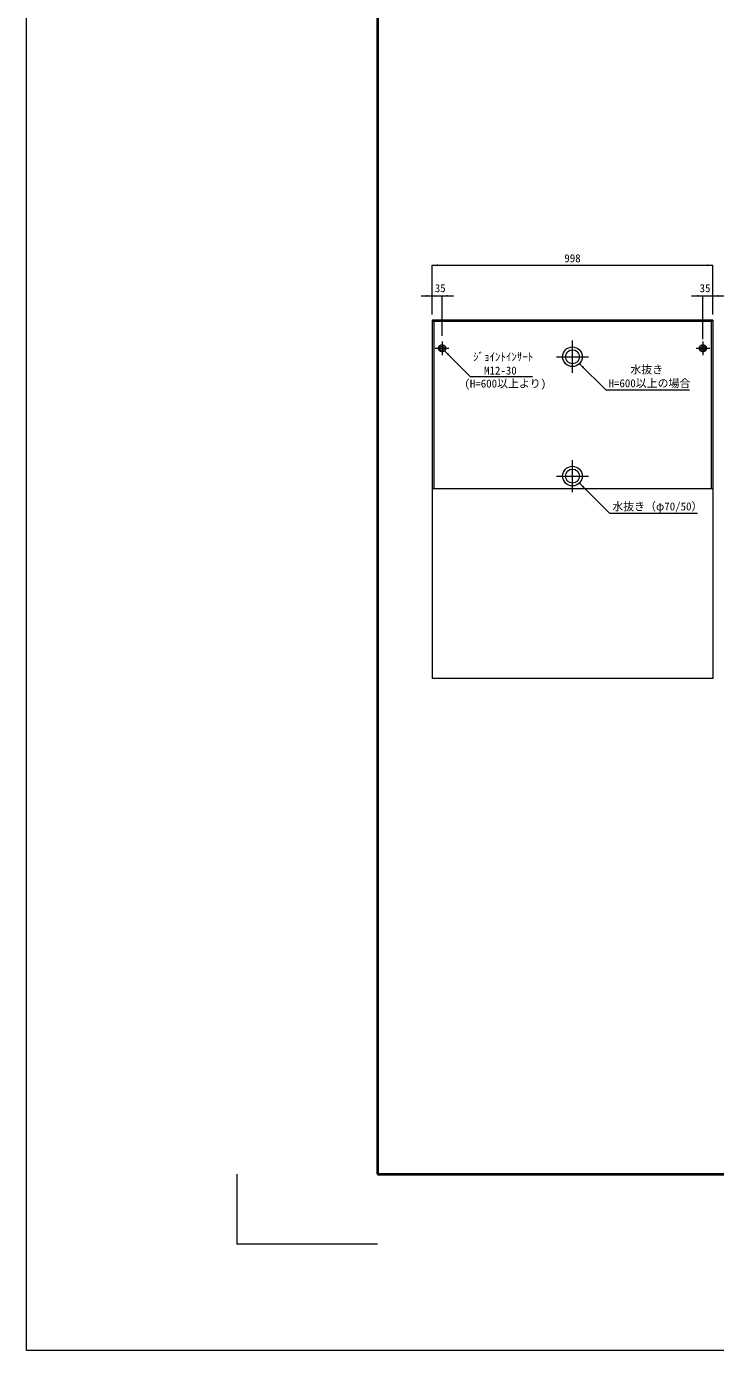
# Model space of a CAD drawing. Units: millimetres at full size. Extents: x -1501 to 45572, y 2928 to 12418.
# Drawn here: x -1501 to 951, y 2928 to 7641 of the extents above; entities that cross this region are included whole.
import ezdxf
from ezdxf.enums import TextEntityAlignment as Align

# ---------------------------------------------------------------- set-up
doc = ezdxf.new("R2010")
doc.units = ezdxf.units.MM
doc.header["$LTSCALE"] = 40
for name, pattern in [('DASHED', [7.5, 6, -1.5]), ('USER1', [14.2875, 9.525, -1.5875, 1.5875, -1.5875]), ('USER2', [0.675, 0.375, -0.3])]:
    doc.linetypes.add(name, pattern=pattern)
for name, color, linetype, lineweight in [('0_2', 7, 'Continuous', 9), ('Defpoints_3', 7, 'Continuous', 13), ('寸法線', 7, 'Continuous', 9), ('引出線', 4, 'Continuous', 9), ('本体', 2, 'Continuous', 20), ('枠', 5, 'Continuous', 5), ('ｲﾝｻｰﾄ', 3, 'USER2', 9)]:
    doc.layers.add(name, color=color, linetype=linetype, lineweight=lineweight)
doc.styles.add('ＭＳ ゴシック', font='')
doc.styles.get('ＭＳ ゴシック').set_extended_font_data('MS Gothic')

# ---------------------------------------------------------------- blocks, each defined once
blk = doc.blocks.new('filled_arrow')
at = {"color": 0, "linetype": 'Continuous', "lineweight": -2}
blk.add_solid([(7.5, 1.25), (0, 0), (7.5, -1.25)], dxfattribs=at)

msp = doc.modelspace()

# ---------------------------------------------------------------- linework, layer by layer
at = {"layer": '0_2', "color": 1, "lineweight": 20}
for p, q in [((-1501.15, 2927.61), (-1501.15, 12418.34)), ((45572.03, 2927.61), (-1501.15, 2927.61))]:
    msp.add_line(p, q, dxfattribs=at)
at = {"layer": 'Defpoints_3'}
for p in [(-752.05, 3555.77), (-252.05, 3305.77)]:
    msp.add_line(p, (-752.05, 3305.77), dxfattribs=at)
at = {"layer": '寸法線'}
for p, q in [((-56.9, 6790.71), (941.1, 6790.71)), ((-56.9, 6615.12), (-56.9, 6790.71)), ((941.1, 6615.12), (941.1, 6790.71)), ((-96.9, 6681.57), (18.1, 6681.57)), ((-56.9, 6615.12), (-56.9, 6681.57)), ((-21.9, 6539.49), (-21.9, 6681.57)), ((866.1, 6681.57), (981.1, 6681.57)), ((906.1, 6527.62), (906.1, 6681.57)), ((941.1, 6615.12), (941.1, 6681.57))]:
    msp.add_line(p, q, dxfattribs=at)
at = {"layer": '寸法線', "linetype": 'USER1'}
for p, q in [((-21.9, 6519.49), (-21.9, 6470.75)), ((442.1, 6407.88), (442.1, 6522.35)), ((906.1, 6519.49), (906.1, 6470.75)), ((-46.27, 6495.12), (2.47, 6495.12)), ((384.87, 6465.12), (499.33, 6465.12)), ((881.72, 6495.12), (930.47, 6495.12)), ((442.1, 5982.89), (442.1, 6097.35)), ((384.87, 6040.12), (499.33, 6040.12))]:
    msp.add_line(p, q, dxfattribs=at)
at = {"layer": '引出線'}
for points in [[(-13.06, 6486.28), (78.5, 6394.72), (299.41, 6394.72)], [(466.85, 6440.37), (560.39, 6346.82), (858.36, 6346.82)], [(466.85, 6015.37), (573.87, 5908.35), (886.76, 5908.35)]]:
    msp.add_lwpolyline(points, dxfattribs=at)
at = {"layer": '本体'}
for p, q in [((-56.9, 6595.12), (-56.9, 5320.12)), ((941.1, 6595.12), (-56.9, 6595.12)), ((941.1, 6595.12), (941.1, 5320.12)), ((941.1, 5320.12), (-56.9, 5320.12)), ((941.1, 5320.12), (-56.9, 5320.12))]:
    msp.add_line(p, q, dxfattribs=at)
at = {"layer": '本体', "color": 4, "lineweight": 5}
for p, q in [((-56.9, 6595.12), (-51.9, 6590.12)), ((936.1, 6590.12), (-51.9, 6590.12)), ((-51.9, 6590.12), (-51.9, 5995.12)), ((936.1, 6590.12), (941.1, 6595.12)), ((936.1, 6590.12), (936.1, 5995.12))]:
    msp.add_line(p, q, dxfattribs=at)
at = {"layer": '本体', "lineweight": 9}
msp.add_line((941.1, 5995.12), (-56.9, 5995.12), dxfattribs=at)
for centre, radius in [((442.1, 6465.12), 35), ((442.1, 6465.12), 25), ((442.1, 6040.12), 35), ((442.1, 6040.12), 25)]:
    msp.add_circle(centre, radius, dxfattribs=at)
at = {"layer": '枠', "lineweight": 40}
for p, q in [((-252.05, 10480.77), (-252.05, 3555.77)), ((-252.05, 3555.77), (4247.95, 3555.77))]:
    msp.add_line(p, q, dxfattribs=at)
at = {"layer": 'ｲﾝｻｰﾄ', "linetype": 'DASHED'}
for centre in [(-21.9, 6495.12), (906.1, 6495.12)]:
    msp.add_circle(centre, 12.5, dxfattribs=at)
at = {"layer": 'ｲﾝｻｰﾄ', "linetype": 'Continuous'}
for centre in [(-21.9, 6495.12), (906.1, 6495.12)]:
    msp.add_circle(centre, 7.5, dxfattribs=at)

# ---------------------------------------------------------------- block references
at = {"layer": '寸法線', "xscale": 2.67, "yscale": 2.67}
for p in [(-56.9, 6790.71), (-21.9, 6681.57), (941.1, 6681.57)]:
    msp.add_blockref('filled_arrow', p, dxfattribs=at)
at = {"layer": '寸法線', "xscale": 2.67, "yscale": 2.67, "rotation": 180}
for p in [(941.1, 6790.71), (-56.9, 6681.57), (906.1, 6681.57)]:
    msp.add_blockref('filled_arrow', p, dxfattribs=at)
at = {"layer": '引出線', "xscale": 2.67, "yscale": 2.67, "rotation": 315}
for p in [(-13.06, 6486.28), (466.85, 6440.37), (466.85, 6015.37)]:
    msp.add_blockref('filled_arrow', p, dxfattribs=at)

# ---------------------------------------------------------------- texts
at = {"layer": '寸法線', "style": 'ＭＳ ゴシック'}
for s, p in [('998', (442.1, 6815.71)), ('35', (-28.67, 6709.07)), ('35', (913.9, 6709.07))]:
    msp.add_text(s, height=28.48, dxfattribs=at).set_placement(p, align=Align.MIDDLE_CENTER)
at = {"layer": '引出線', "style": 'ＭＳ ゴシック'}
for s, p in [('ｼﾞｮｲﾝﾄｲﾝｻｰﾄ', (88.5, 6441.87)), ('\u3000M12-30', (88.5, 6393.12)), ('\u3000\u3000水抜き', (570.39, 6396.71)), ('(H=600以上より)', (57.4, 6346.88)), ('H=600以上の場合', (570.39, 6347.96))]:
    msp.add_text(s, height=28.48, dxfattribs=at).set_placement(p, align=Align.BOTTOM_LEFT)
msp.add_text('水抜き（φ70/50）', height=28.48, dxfattribs=at).set_placement((583.87, 5946.48), align=Align.TOP_LEFT)

doc.saveas('drawing.dxf')
